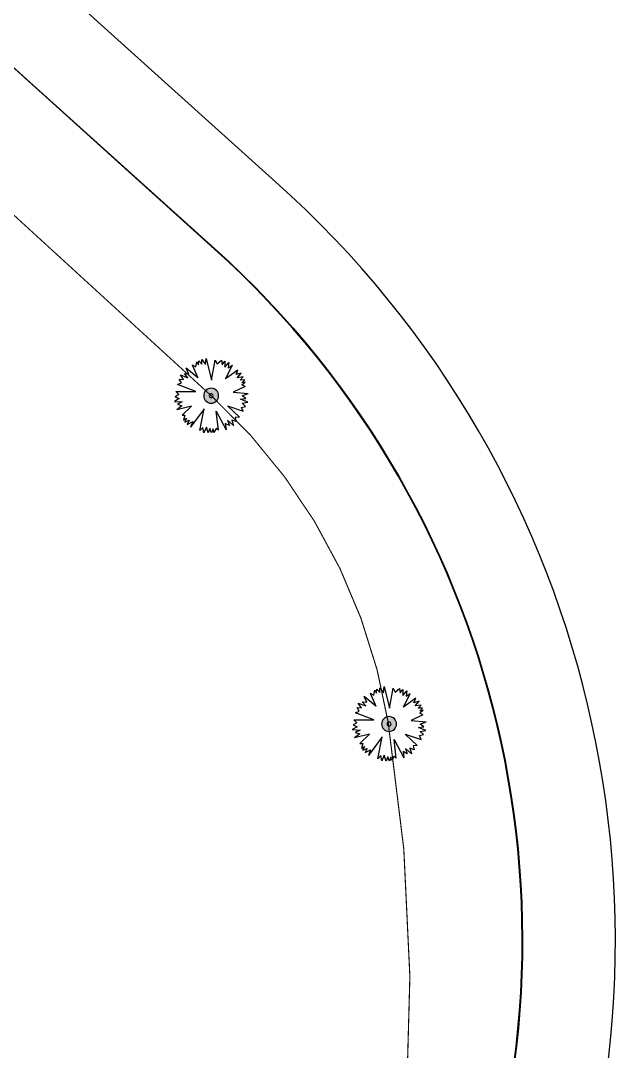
# Model space of a CAD drawing. Extents: x 671027 to 671614, y 802418 to 802669.
# Drawn here: x 671466.54 to 671482.52, y 802509.63 to 802537.33 of the extents above; entities that cross this region are included whole.
import ezdxf

# ---------------------------------------------------------------- set-up
doc = ezdxf.new("R2010")
doc.units = 0
for name, color, linetype in [('Bubbler 110', 1, 'Continuous'), ('cicas', 8, 'Continuous'), ('Pipe-Lateral-10 Bars-32mm', 7, 'Continuous'), ('ROAD BORDER', 7, 'Continuous'), ('Roads boundry', 7, 'Continuous')]:
    doc.layers.add(name, color=color, linetype=linetype)
doc.styles.get("Standard").update_dxf_attribs({"font": 'arial.ttf'})
doc.linetypes.add('32mm', pattern='A,0.5,-0.2,["32mm",Standard,S=0.1,R=0,X=-0.1,Y=-0.05],-0.5', length=1.2)

# ---------------------------------------------------------------- blocks, each defined once
blk = doc.blocks.new('TUJA ORIENTALIS')
at = {"layer": 'cicas', "color": 3}
for points in [[(-0.404, 0.804), (-0.404, 0.804), (-0.43, 0.702), (-0.528, 0.746), (-0.528, 0.746), (-0.528, 0.746), (-0.508, 0.632), (-0.638, 0.698), (-0.537, 0.521), (-0.656, 0.593), (-0.624, 0.48), (-0.779, 0.531)], [(-0.235, 0.869), (-0.16, 0.372), (-0.404, 0.804)], [(-0.235, 0.869), (-0.235, 0.869), (-0.148, 0.809), (-0.105, 0.908), (-0.105, 0.908), (-0.105, 0.908), (-0.043, 0.81), (0.01, 0.945), (0.052, 0.747), (0.093, 0.879), (0.145, 0.774), (0.226, 0.915)], [(0.385, 0.802), (0.189, 0.53), (0.226, 0.915)], [(0.385, 0.802), (0.385, 0.802), (0.394, 0.731), (0.514, 0.779), (0.476, 0.699), (0.566, 0.753), (0.536, 0.639), (0.633, 0.702), (0.581, 0.557), (0.717, 0.632), (0.717, 0.632), (0.717, 0.632)], [(-0.844, 0.363), (-0.495, 0.269), (-0.779, 0.531)], [(0.831, 0.408), (0.301, 0.221), (0.717, 0.632)], [(-0.844, 0.363), (-0.844, 0.363), (-0.78, 0.282), (-0.903, 0.238), (-0.821, 0.204), (-0.923, 0.184), (-0.826, 0.119), (-0.94, 0.101), (-0.804, 0.027), (-0.956, -0.007), (-0.956, -0.007), (-0.956, -0.007)], [(0.888, -0.057), (0.888, -0.057), (0.83, -0.015), (0.931, 0.066), (0.842, 0.073), (0.933, 0.124), (0.82, 0.154), (0.922, 0.208), (0.77, 0.234), (0.902, 0.316), (0.765, 0.321), (0.831, 0.408)], [(-0.956, -0.007), (-0.393, -0.069), (-0.393, -0.069)], [(-0.393, -0.069), (-0.882, -0.233), (-0.779, -0.264), (-0.856, -0.391), (-0.856, -0.391), (-0.856, -0.391), (-0.739, -0.387), (-0.821, -0.468), (-0.668, -0.448), (-0.771, -0.565), (-0.638, -0.53), (-0.69, -0.642)], [(0.888, -0.057), (0.407, -0.07), (0.908, -0.251)], [(0.642, -0.631), (0.642, -0.631), (0.633, -0.525), (0.74, -0.536), (0.74, -0.536), (0.74, -0.536), (0.685, -0.434), (0.829, -0.455), (0.676, -0.32), (0.812, -0.35), (0.746, -0.253), (0.908, -0.251)], [(-0.548, -0.766), (-0.371, -0.423), (-0.69, -0.642)], [(0.642, -0.631), (0.312, -0.37), (0.503, -0.746)], [(-0.106, -0.883), (-0.106, -0.883), (-0.162, -0.807), (-0.221, -0.907), (-0.212, -0.818), (-0.278, -0.899), (-0.289, -0.783), (-0.359, -0.874), (-0.359, -0.72), (-0.462, -0.837), (-0.444, -0.701), (-0.548, -0.766)], [(-0.106, -0.883), (-0.008, -0.563), (0.081, -0.939)], [(0.503, -0.746), (0.503, -0.746), (0.401, -0.718), (0.392, -0.826), (0.392, -0.826), (0.392, -0.826), (0.302, -0.752), (0.296, -0.898), (0.191, -0.723), (0.195, -0.862), (0.113, -0.779), (0.081, -0.939)]]:
    blk.add_lwpolyline(points, dxfattribs=at)
blk.add_circle((0, 0), 0.0493, dxfattribs=at)
blk = doc.blocks.new('Bubbler 110')
at = {"layer": 'Bubbler 110'}
h = blk.add_hatch(color=1, dxfattribs=at)
h.dxf.hatch_style = 1
h.paths.add_polyline_path([(-0.2, 0, 1), (0.2, 0, 1)])
at = {"layer": 'Bubbler 110', "color": 7}
blk.add_circle((0, 0), 0.2, dxfattribs=at)

msp = doc.modelspace()

# ---------------------------------------------------------------- linework, layer by layer
at = {"layer": 'Pipe-Lateral-10 Bars-32mm', "color": 5, "linetype": '32mm', "const_width": 0.03}
msp.add_lwpolyline([(671442.14, 802554.279), (671471.697, 802527.215, -0.168901), (671476.413, 802518.473, -0.056246), (671476.903, 802508.21, -0.183933), (671472.813, 802499.256, 0.213478)], format="xyb", dxfattribs=at)
at = {"layer": 'ROAD BORDER', "color": 0}
msp.add_line((671473.39, 802532.998), (671400.939, 802598.295), dxfattribs=at)
msp.add_line((671473.39, 802532.998), (671400.939, 802598.295), dxfattribs=at)
at = {"layer": 'ROAD BORDER'}
msp.add_line((671399.311, 802596.501), (671471.752, 802531.192), dxfattribs=at)
at = {"layer": 'ROAD BORDER', "color": 0}
msp.add_arc((671455.199, 802512.618), 27.318, 264.5069, 48.2487, dxfattribs=at)
msp.add_arc((671455.199, 802512.618), 27.318, 264.5069, 48.2487, dxfattribs=at)
at = {"layer": 'ROAD BORDER'}
msp.add_arc((671455.012, 802512.624), 25, 264.9488, 47.9639, dxfattribs=at)
at = {"layer": 'Roads boundry'}
for p, q in [((671473.39, 802532.998), (671400.939, 802598.295)), ((671473.39, 802532.998), (671400.939, 802598.295)), ((671473.39, 802532.998), (671400.939, 802598.295)), ((671473.39, 802532.998), (671400.939, 802598.295)), ((671399.311, 802596.501), (671471.752, 802531.192)), ((671399.311, 802596.5), (671471.752, 802531.192))]:
    msp.add_line(p, q, dxfattribs=at)
at = {"layer": 'Roads boundry', "color": 3}
msp.add_lwpolyline([(671248.591, 802451.988, -0.061033), (671300.237, 802580.059, -0.480427), (671399.317, 802596.5), (671471.758, 802531.196, -0.720128), (671452.819, 802487.724, 0.224449), (671290.835, 802427.96, -0.764766), (671248.569, 802451.907)], format="xyb", close=True, dxfattribs=at)
at = {"layer": 'Roads boundry'}
msp.add_arc((671455.199, 802512.618), 27.318, 264.5069, 48.2487, dxfattribs=at)
msp.add_arc((671455.199, 802512.618), 27.318, 264.5069, 48.2487, dxfattribs=at)
msp.add_arc((671455.199, 802512.618), 27.318, 264.5069, 48.2487, dxfattribs=at)
msp.add_arc((671455.199, 802512.618), 27.318, 264.5069, 48.2487, dxfattribs=at)

# ---------------------------------------------------------------- block references
at = {"layer": 'Bubbler 110', "extrusion": (0, 0, -1), "rotation": 261.8335702853012}
for p in [(-671471.658, 802527.25), (-671476.438, 802518.427)]:
    msp.add_blockref('Bubbler 110', p, dxfattribs=at)
at = {"layer": 'cicas', "lineweight": 40, "extrusion": (0, 0, -1), "xscale": 1.059197437387116, "yscale": 1.059197437387116, "zscale": -1.059197437387116, "rotation": 261.8335702853012}
for p in [(-671471.658, 802527.25), (-671476.438, 802518.427)]:
    msp.add_blockref('TUJA ORIENTALIS', p, dxfattribs=at)

doc.saveas('drawing.dxf')
